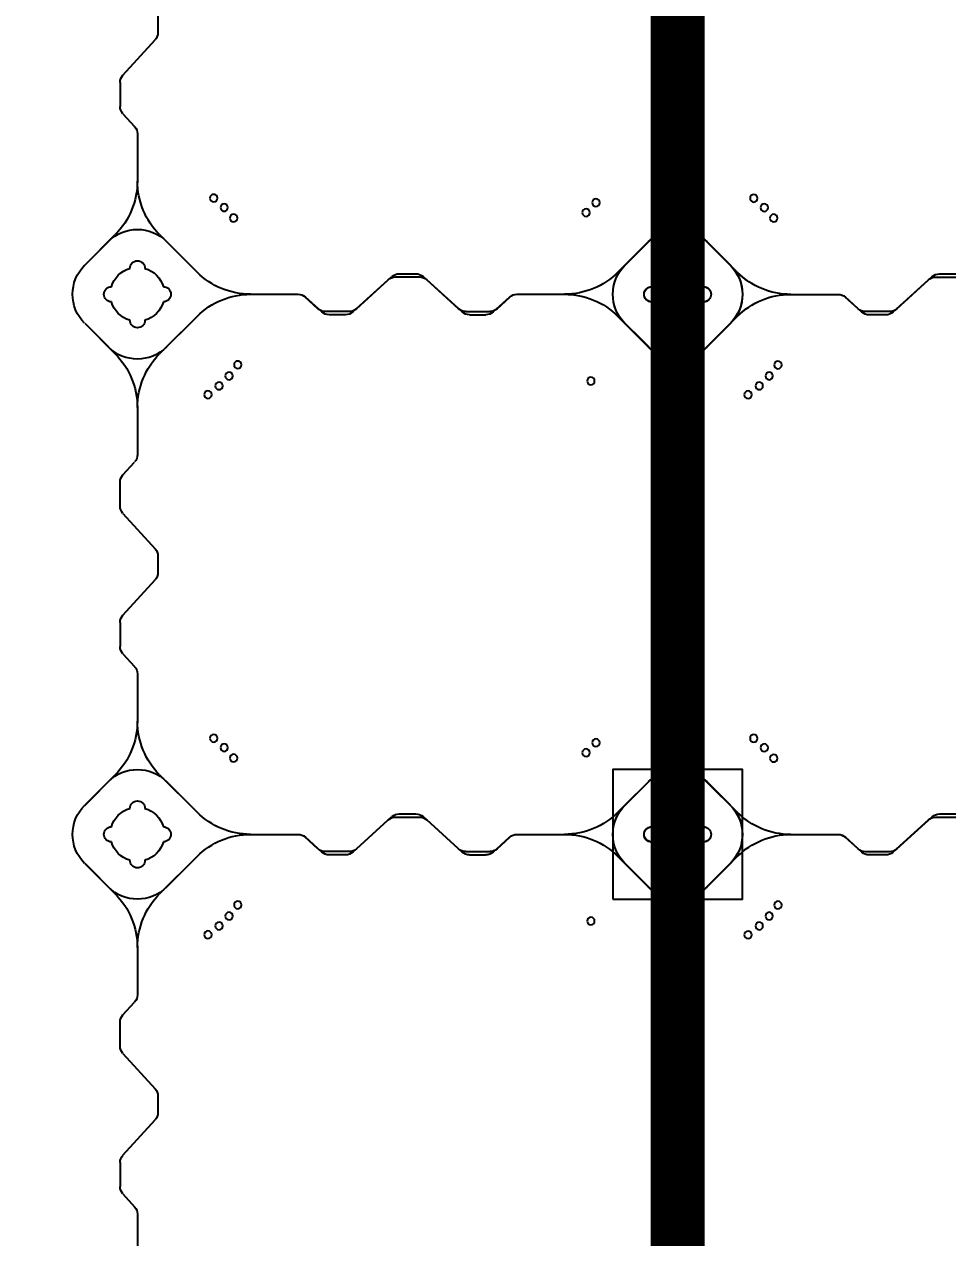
# Model space of a CAD drawing. Header units: millimetres. Extents: x -1612139 to -1260738, y 1141106 to 1536160.
# Drawn here: x -1313624 to -1312769, y 1264938 to 1266061 of the extents above; entities that cross this region are included whole.
import ezdxf

# ---------------------------------------------------------------- set-up
doc = ezdxf.new("R2010")
doc.units = ezdxf.units.MM
doc.header["$LTSCALE"] = 10
doc.layers.get('0').update_dxf_attribs({"linetype": 'CONTINUOUS'})
doc.layers.get('DEFPOINTS').update_dxf_attribs({"linetype": 'CONTINUOUS'})
doc.layers.add('W-FLOAT_BOWL浮筒', color=253, linetype='CONTINUOUS')
doc.styles.add('STANDARD_T3', font='simplex.shx', dxfattribs={"width": 0.7, "bigfont": 'gbcbig.shx'})
doc.dimstyles.new('W&&200', dxfattribs={"dimtxt": 700, "dimasz": 200, "dimexe": 500, "dimexo": 600, "dimgap": 200, "dimtad": 1, "dimdec": 0, "dimzin": 0, "dimdsep": 46, "dimtxsty": 'STANDARD_T3', "dimcen": 0.09, "dimclrd": 1, "dimclre": 1, "dimclrt": 7, "dimazin": 2, "dimtfac": 1, "dimtdec": 0, "dimtix": 1, "dimtmove": 2, "dimatfit": 3, "dimfxl": 100, "dimtolj": 1, "dimtzin": 0, "dimarcsym": 0})

# ---------------------------------------------------------------- blocks, each defined once
blk = doc.blocks.new('蓝色')
at = {"layer": 'W-FLOAT_BOWL浮筒', "color": 5}
for p, q in [((20006.3, -9148.4), (20006.3, -9104.2)), ((20006.3, -9148.2), (20006.3, -9104.2)), ((19989.9, -9170.3), (20003.7, -9155.1)), ((19992.9, -9166.8), (20003.7, -9154.9)), ((19987.3, -9192.3), (19987.3, -9177)), ((19990.3, -9195.8), (19990.3, -9173.5)), ((19989.9, -9199), (20019.7, -9231.8)), ((19992.9, -9202.5), (20022.7, -9235.3)), ((20022.3, -9260.8), (20022.3, -9238.5)), ((20025.3, -9257.3), (20025.3, -9242)), ((19989.9, -9300.3), (20019.7, -9267.5)), ((19992.9, -9296.8), (20022.7, -9264)), ((19987.3, -9307), (19987.3, -9322.3)), ((19990.3, -9303.5), (19990.3, -9325.8)), ((19989.9, -9329), (20003.7, -9344.2)), ((19992.9, -9332.5), (20003.7, -9344.4)), ((20006.3, -9394.9), (20006.3, -9350.9)), ((20006.3, -9394.9), (20006.3, -9351.1)), ((19951.1, -9479.1), (19985.8, -9444.4)), ((19957.5, -9472.8), (19985.8, -9444.5)), ((20061.6, -9479.1), (20026.8, -9444.4)), ((20055.2, -9472.8), (20026.8, -9444.5)), ((19979.5, -9450.8), (19951.2, -9479.1)), ((19957.5, -9472.7), (19979.4, -9450.8)), ((20033.2, -9450.8), (20055.2, -9472.7)), ((20033.2, -9450.8), (20061.5, -9479.1)), ((20199, -9480.6), (20183.7, -9480.6)), ((20173.5, -9486.2), (20161.6, -9497)), ((20177, -9483.2), (20161.8, -9497)), ((20202.5, -9483.6), (20180.2, -9483.6)), ((20205.7, -9483.2), (20238.5, -9513)), ((20209.2, -9486.2), (20242, -9516)), ((20110.9, -9499.6), (20155.1, -9499.6)), ((20110.9, -9499.6), (20154.9, -9499.6)), ((19985.8, -9554.9), (19951.1, -9520.1)), ((19979.5, -9548.4), (19951.2, -9520.1)), ((20026.8, -9554.9), (20061.6, -9520.1)), ((20033.2, -9548.4), (20061.5, -9520.1)), ((20245.2, -9515.6), (20267.5, -9515.6)), ((20248.7, -9518.6), (20264, -9518.6)), ((19979.4, -9548.4), (19957.5, -9526.5)), ((19957.5, -9526.5), (19985.8, -9554.8)), ((20055.2, -9526.5), (20026.8, -9554.8)), ((20055.2, -9526.5), (20033.2, -9548.4)), ((20006.3, -9648.4), (20006.3, -9604.2)), ((20006.3, -9648.2), (20006.3, -9604.2)), ((19989.9, -9670.3), (20003.7, -9655.1)), ((19992.9, -9666.8), (20003.7, -9654.9)), ((19987.3, -9692.3), (19987.3, -9677)), ((19990.3, -9695.8), (19990.3, -9673.5)), ((19989.9, -9699), (20019.7, -9731.8)), ((19992.9, -9702.5), (20022.7, -9735.3)), ((20022.3, -9760.8), (20022.3, -9738.5)), ((20025.3, -9757.3), (20025.3, -9742)), ((19989.9, -9800.3), (20019.7, -9767.5)), ((19992.9, -9796.8), (20022.7, -9764)), ((19987.3, -9807), (19987.3, -9822.3)), ((19990.3, -9803.5), (19990.3, -9825.8)), ((19989.9, -9829), (20003.7, -9844.2)), ((19992.9, -9832.5), (20003.7, -9844.4)), ((20006.3, -9894.9), (20006.3, -9850.9)), ((20006.3, -9894.9), (20006.3, -9851.1)), ((19951.1, -9979.1), (19985.8, -9944.4)), ((19979.5, -9950.8), (19951.2, -9979.1)), ((19957.5, -9972.8), (19985.8, -9944.5)), ((19957.5, -9972.7), (19979.4, -9950.8)), ((20061.6, -9979.1), (20026.8, -9944.4)), ((20055.2, -9972.8), (20026.8, -9944.5)), ((20033.2, -9950.8), (20055.2, -9972.7)), ((20033.2, -9950.8), (20061.5, -9979.1)), ((20173.5, -9986.2), (20161.6, -9997)), ((20177, -9983.2), (20161.8, -9997)), ((20202.5, -9983.6), (20180.2, -9983.6)), ((20199, -9980.6), (20183.7, -9980.6)), ((20205.7, -9983.2), (20238.5, -10013)), ((20209.2, -9986.2), (20242, -10016)), ((20110.9, -9999.6), (20155.1, -9999.6)), ((20110.9, -9999.6), (20154.9, -9999.6)), ((19985.8, -10054.9), (19951.1, -10020.1)), ((19979.5, -10048.4), (19951.2, -10020.1)), ((20026.8, -10054.9), (20061.6, -10020.1)), ((20033.2, -10048.4), (20061.5, -10020.1)), ((20245.2, -10015.6), (20267.5, -10015.6)), ((20248.7, -10018.6), (20264, -10018.6)), ((19979.4, -10048.4), (19957.5, -10026.5)), ((19957.5, -10026.5), (19985.8, -10054.8)), ((20055.2, -10026.5), (20026.8, -10054.8)), ((20055.2, -10026.5), (20033.2, -10048.4)), ((20006.3, -10148.4), (20006.3, -10104.2)), ((20006.3, -10148.2), (20006.3, -10104.2)), ((19989.9, -10170.3), (20003.7, -10155.1)), ((19992.9, -10166.8), (20003.7, -10154.9)), ((19987.3, -10192.3), (19987.3, -10177)), ((19990.3, -10195.8), (19990.3, -10173.5)), ((19989.9, -10199), (20019.7, -10231.8)), ((19992.9, -10202.5), (20022.7, -10235.3)), ((20022.3, -10260.8), (20022.3, -10238.5)), ((20025.3, -10257.3), (20025.3, -10242))]:
    blk.add_line(p, q, dxfattribs=at)
for centre in [(20071.6, -9406.7), (20081.9, -9414.9), (20091.1, -9424.1), (20099.2, -9434.3), (20095.3, -9570.2), (20086.6, -9579.9), (20076.9, -9588.6), (20071.6, -9906.7), (20081.9, -9914.9), (20091.1, -9924.1), (20099.2, -9934.3), (20086.6, -10079.9), (20095.3, -10070.2), (20076.9, -10088.6)]:
    blk.add_circle(centre, 3.5, dxfattribs=at)
for centre, radius, start, end in [((19996.3, -9148.2), 10, 317.7263, 0), ((19996.3, -9148.4), 10, 317.7263, 0), ((19997.3, -9177), 10, 137.7263, 180), ((20000.3, -9173.5), 10, 137.7263, 180), ((19997.3, -9192.3), 10, 180, 222.2737), ((20000.3, -9195.8), 10, 180, 222.2737), ((20012.3, -9238.5), 10, 0, 42.2737), ((20015.3, -9242), 10, 0, 42.2737), ((20012.3, -9260.8), 10, 317.7263, 0), ((20015.3, -9257.3), 10, 317.7263, 0), ((19997.3, -9307), 10, 137.7263, 180), ((20000.3, -9303.5), 10, 137.7263, 180), ((19997.3, -9322.3), 10, 180, 222.2737), ((20000.3, -9325.8), 10, 180, 222.2737), ((19996.3, -9350.9), 10, 0, 42.2737), ((19996.3, -9351.1), 10, 0, 42.2737), ((19936.3, -9394.9), 70, 315, 0), ((19936.3, -9395), 70, 315, 0), ((20076.3, -9394.9), 70, 180, 225), ((20076.3, -9395), 70, 180, 225), ((20006.3, -9477.7), 38, 45, 135), ((20006.4, -9477.7), 38, 45, 135), ((20006.3, -9475.6), 7, 0, 180), ((20006.3, -9475.6), 7, 0, 180), ((20006.3, -9475.6), 7, 0, 180), ((20006.3, -9475.6), 7, 0, 180), ((19984.4, -9499.6), 38, 135, 225), ((19984.4, -9499.7), 38, 135, 225), ((20006.3, -9499.6), 25, 106.2602, 163.7398), ((20006.3, -9499.6), 25, 106.2602, 163.7398), ((20006.3, -9499.6), 25, 106.2602, 163.7398), ((20006.3, -9499.6), 25, 106.2602, 163.7398), ((20006.3, -9499.6), 25, 16.2602, 73.7398), ((20006.3, -9499.6), 25, 16.2602, 73.7398), ((20006.3, -9499.6), 25, 16.2602, 73.7398), ((20006.3, -9499.6), 25, 16.2602, 73.7398), ((20028.3, -9499.6), 38, 315, 45), ((20028.3, -9499.7), 38, 315, 45), ((20111, -9429.6), 70, 225, 270), ((20111.1, -9429.6), 70, 225, 270), ((20183.7, -9490.6), 10, 90, 132.2737), ((20199, -9490.6), 10, 47.7263, 90), ((20180.2, -9493.6), 10, 90, 132.2737), ((20202.5, -9493.6), 10, 47.7263, 90), ((19982.3, -9499.6), 7, 90, 270), ((19982.3, -9499.6), 7, 90, 270), ((19982.3, -9499.6), 7, 90, 270), ((19982.3, -9499.6), 7, 90, 270), ((20030.3, -9499.6), 7, 270, 90), ((20030.3, -9499.6), 7, 270, 90), ((20030.3, -9499.6), 7, 270, 90), ((20030.3, -9499.6), 7, 270, 90), ((20111, -9569.6), 70, 90, 135), ((20111.1, -9569.6), 70, 90, 135), ((20154.9, -9489.6), 10, 270, 312.2737), ((20155.1, -9489.6), 10, 270, 312.2737), ((20006.3, -9499.6), 25, 196.2602, 253.7398), ((20006.3, -9499.6), 25, 196.2602, 253.7398), ((20006.3, -9499.6), 25, 196.2602, 253.7398), ((20006.3, -9499.6), 25, 196.2602, 253.7398), ((20006.3, -9499.6), 25, 286.2602, 343.7398), ((20006.3, -9499.6), 25, 286.2602, 343.7398), ((20006.3, -9499.6), 25, 286.2602, 343.7398), ((20006.3, -9499.6), 25, 286.2602, 343.7398), ((20245.2, -9505.6), 10, 227.7263, 270), ((20006.3, -9523.6), 7, 180, 0), ((20006.3, -9523.6), 7, 180, 0), ((20006.3, -9523.6), 7, 180, 0), ((20006.3, -9523.6), 7, 180, 0), ((20248.7, -9508.6), 10, 227.7263, 270), ((20006.3, -9521.6), 38, 225, 315), ((20006.4, -9521.6), 38, 225, 315), ((19936.3, -9604.3), 70, 0, 45), ((19936.3, -9604.3), 70, 0, 45), ((20076.3, -9604.3), 70, 135, 180), ((20076.3, -9604.3), 70, 135, 180), ((19996.3, -9648.2), 10, 317.7263, 0), ((19996.3, -9648.4), 10, 317.7263, 0), ((19997.3, -9677), 10, 137.7263, 180), ((20000.3, -9673.5), 10, 137.7263, 180), ((19997.3, -9692.3), 10, 180, 222.2737), ((20000.3, -9695.8), 10, 180, 222.2737), ((20012.3, -9738.5), 10, 0, 42.2737), ((20015.3, -9742), 10, 0, 42.2737), ((20012.3, -9760.8), 10, 317.7263, 0), ((20015.3, -9757.3), 10, 317.7263, 0), ((19997.3, -9807), 10, 137.7263, 180), ((20000.3, -9803.5), 10, 137.7263, 180), ((19997.3, -9822.3), 10, 180, 222.2737), ((20000.3, -9825.8), 10, 180, 222.2737), ((19996.3, -9850.9), 10, 0, 42.2737), ((19996.3, -9851.1), 10, 0, 42.2737), ((19936.3, -9894.9), 70, 315, 0), ((19936.3, -9895), 70, 315, 0), ((20076.3, -9894.9), 70, 180, 225), ((20076.3, -9895), 70, 180, 225), ((20006.3, -9977.7), 38, 45, 135), ((20006.4, -9977.7), 38, 45, 135), ((19984.4, -9999.6), 38, 135, 225), ((19984.4, -9999.7), 38, 135, 225), ((20006.3, -9975.6), 7, 0, 180), ((20006.3, -9975.6), 7, 0, 180), ((20006.3, -9975.6), 7, 0, 180), ((20006.3, -9975.6), 7, 0, 180), ((20028.3, -9999.6), 38, 315, 45), ((20028.3, -9999.7), 38, 315, 45), ((20006.3, -9999.6), 25, 106.2602, 163.7398), ((20006.3, -9999.6), 25, 106.2602, 163.7398), ((20006.3, -9999.6), 25, 106.2602, 163.7398), ((20006.3, -9999.6), 25, 106.2602, 163.7398), ((20006.3, -9999.6), 25, 16.2602, 73.7398), ((20006.3, -9999.6), 25, 16.2602, 73.7398), ((20006.3, -9999.6), 25, 16.2602, 73.7398), ((20006.3, -9999.6), 25, 16.2602, 73.7398), ((20111, -9929.6), 70, 225, 270), ((20111.1, -9929.6), 70, 225, 270), ((20180.2, -9993.6), 10, 90, 132.2737), ((20183.7, -9990.6), 10, 90, 132.2737), ((20199, -9990.6), 10, 47.7263, 90), ((20202.5, -9993.6), 10, 47.7263, 90), ((19982.3, -9999.6), 7, 90, 270), ((19982.3, -9999.6), 7, 90, 270), ((19982.3, -9999.6), 7, 90, 270), ((19982.3, -9999.6), 7, 90, 270), ((20030.3, -9999.6), 7, 270, 90), ((20030.3, -9999.6), 7, 270, 90), ((20030.3, -9999.6), 7, 270, 90), ((20030.3, -9999.6), 7, 270, 90), ((20154.9, -9989.6), 10, 270, 312.2737), ((20155.1, -9989.6), 10, 270, 312.2737), ((20006.3, -9999.6), 25, 196.2602, 253.7398), ((20006.3, -9999.6), 25, 196.2602, 253.7398), ((20006.3, -9999.6), 25, 196.2602, 253.7398), ((20006.3, -9999.6), 25, 196.2602, 253.7398), ((20006.3, -9999.6), 25, 286.2602, 343.7398), ((20006.3, -9999.6), 25, 286.2602, 343.7398), ((20006.3, -9999.6), 25, 286.2602, 343.7398), ((20006.3, -9999.6), 25, 286.2602, 343.7398), ((20111, -10069.6), 70, 90, 135), ((20111.1, -10069.6), 70, 90, 135), ((20245.2, -10005.6), 10, 227.7263, 270), ((20248.7, -10008.6), 10, 227.7263, 270), ((20006.3, -10023.6), 7, 180, 0), ((20006.3, -10023.6), 7, 180, 0), ((20006.3, -10023.6), 7, 180, 0), ((20006.3, -10023.6), 7, 180, 0), ((20006.3, -10021.6), 38, 225, 315), ((20006.4, -10021.6), 38, 225, 315), ((19936.3, -10104.3), 70, 0, 45), ((19936.3, -10104.3), 70, 0, 45), ((20076.3, -10104.3), 70, 135, 180), ((20076.3, -10104.3), 70, 135, 180), ((19996.3, -10148.2), 10, 317.7263, 0), ((19996.3, -10148.4), 10, 317.7263, 0), ((19997.3, -10177), 10, 137.7263, 180), ((20000.3, -10173.5), 10, 137.7263, 180), ((19997.3, -10192.3), 10, 180, 222.2737), ((20000.3, -10195.8), 10, 180, 222.2737), ((20012.3, -10238.5), 10, 0, 42.2737), ((20015.3, -10242), 10, 0, 42.2737)]:
    blk.add_arc(centre, radius, start, end, dxfattribs=at)
blk = doc.blocks.new('橙色')
at = {"layer": 'W-FLOAT_BOWL浮筒', "color": 30}
for p, q in [((20000, -8648.5), (20000, -8604.6)), ((20500, -8648.7), (20500, -8604.6)), ((19986.6, -8667.1), (19997.4, -8655.3)), ((20483.6, -8670.6), (20497.4, -8655.5)), ((19984, -8696.1), (19984, -8673.9)), ((20481, -8692.6), (20481, -8677.4)), ((19986.6, -8702.9), (20016.4, -8735.6)), ((20483.6, -8699.4), (20513.4, -8732.1)), ((20516, -8761.1), (20516, -8738.9)), ((20019, -8757.6), (20019, -8742.4)), ((19986.6, -8797.1), (20016.4, -8764.4)), ((20483.6, -8800.6), (20513.4, -8767.9)), ((19984, -8803.9), (19984, -8826.1)), ((20481, -8807.4), (20481, -8822.6)), ((20483.6, -8829.4), (20497.4, -8844.5)), ((19986.6, -8832.9), (19997.4, -8844.7)), ((20000, -8895.3), (20000, -8851.5)), ((20500, -8895.3), (20500, -8851.3)), ((19951.2, -8973.2), (19979.5, -8944.8)), ((19951.2, -8973.1), (19973.1, -8951.2)), ((20055.2, -8979.5), (20020.5, -8944.8)), ((20026.8, -8951.2), (20055.2, -8979.5)), ((20444.8, -8979.5), (20479.5, -8944.8)), ((20473.2, -8951.2), (20444.8, -8979.5)), ((20548.8, -8973.2), (20520.5, -8944.8)), ((20526.9, -8951.2), (20548.8, -8973.1)), ((20167.1, -8986.6), (20155.3, -8997.4)), ((20170.6, -8983.6), (20155.5, -8997.4)), ((20196.1, -8984), (20173.9, -8984)), ((20192.6, -8981), (20177.4, -8981)), ((20199.4, -8983.6), (20232.1, -9013.4)), ((20202.9, -8986.6), (20235.6, -9016.4)), ((20297.1, -8986.6), (20264.4, -9016.4)), ((20300.6, -8983.6), (20267.9, -9013.4)), ((20303.9, -8984), (20326.1, -8984)), ((20307.4, -8981), (20322.6, -8981)), ((20329.4, -8983.6), (20344.5, -8997.4)), ((20332.9, -8986.6), (20344.7, -8997.4)), ((20104.6, -9000), (20148.7, -9000)), ((20104.6, -9000), (20148.5, -9000)), ((20351.3, -9000), (20395.3, -9000)), ((20351.5, -9000), (20395.3, -9000)), ((20020.5, -9055.2), (20055.2, -9020.5)), ((20026.8, -9048.8), (20055.2, -9020.5)), ((20238.9, -9016), (20261.1, -9016)), ((20242.4, -9019), (20257.6, -9019)), ((20473.2, -9048.8), (20444.8, -9020.5)), ((20479.5, -9055.2), (20444.8, -9020.5)), ((19951.2, -9026.8), (19979.5, -9055.2)), ((19973.1, -9048.8), (19951.2, -9026.9)), ((20548.8, -9026.8), (20520.5, -9055.2)), ((20548.8, -9026.9), (20526.9, -9048.8)), ((20000, -9148.5), (20000, -9104.6)), ((20500, -9148.7), (20500, -9104.6)), ((19986.6, -9167.1), (19997.4, -9155.3)), ((20483.6, -9170.6), (20497.4, -9155.5)), ((19984, -9196.1), (19984, -9173.9)), ((20481, -9192.6), (20481, -9177.4)), ((20483.6, -9199.4), (20513.4, -9232.1)), ((19986.6, -9202.9), (20016.4, -9235.6)), ((20019, -9257.6), (20019, -9242.4)), ((20516, -9261.1), (20516, -9238.9)), ((19986.6, -9297.1), (20016.4, -9264.4)), ((20483.6, -9300.6), (20513.4, -9267.9)), ((19984, -9303.9), (19984, -9326.1)), ((20481, -9307.4), (20481, -9322.6)), ((19986.6, -9332.9), (19997.4, -9344.7)), ((20483.6, -9329.4), (20497.4, -9344.5)), ((20000, -9395.3), (20000, -9351.5)), ((20500, -9395.3), (20500, -9351.3)), ((19951.2, -9473.2), (19979.5, -9444.8)), ((20055.2, -9479.5), (20020.5, -9444.8)), ((20444.8, -9479.5), (20479.5, -9444.8)), ((20548.8, -9473.2), (20520.5, -9444.8)), ((19951.2, -9473.1), (19973.1, -9451.2)), ((20026.8, -9451.2), (20055.2, -9479.5)), ((20473.2, -9451.2), (20444.8, -9479.5)), ((20526.9, -9451.2), (20548.8, -9473.1)), ((20192.6, -9481), (20177.4, -9481)), ((20307.4, -9481), (20322.6, -9481)), ((20167.1, -9486.6), (20155.3, -9497.4)), ((20170.6, -9483.6), (20155.5, -9497.4)), ((20196.1, -9484), (20173.9, -9484)), ((20199.4, -9483.6), (20232.1, -9513.4)), ((20202.9, -9486.6), (20235.6, -9516.4)), ((20297.1, -9486.6), (20264.4, -9516.4)), ((20300.6, -9483.6), (20267.9, -9513.4)), ((20303.9, -9484), (20326.1, -9484)), ((20329.4, -9483.6), (20344.5, -9497.4)), ((20332.9, -9486.6), (20344.7, -9497.4)), ((20104.6, -9500), (20148.7, -9500)), ((20104.6, -9500), (20148.5, -9500)), ((20351.3, -9500), (20395.3, -9500)), ((20351.5, -9500), (20395.3, -9500)), ((20020.5, -9555.2), (20055.2, -9520.5)), ((20026.8, -9548.8), (20055.2, -9520.5)), ((20238.9, -9516), (20261.1, -9516)), ((20242.4, -9519), (20257.6, -9519)), ((20473.2, -9548.8), (20444.8, -9520.5)), ((20479.5, -9555.2), (20444.8, -9520.5)), ((19951.2, -9526.8), (19979.5, -9555.2)), ((19973.1, -9548.8), (19951.2, -9526.9)), ((20548.8, -9526.8), (20520.5, -9555.2)), ((20548.8, -9526.9), (20526.9, -9548.8)), ((20000, -9648.5), (20000, -9604.6)), ((20500, -9648.7), (20500, -9604.6)), ((19986.6, -9667.1), (19997.4, -9655.3)), ((20483.6, -9670.6), (20497.4, -9655.5)), ((19984, -9696.1), (19984, -9673.9)), ((20481, -9692.6), (20481, -9677.4)), ((19986.6, -9702.9), (20016.4, -9735.6)), ((20483.6, -9699.4), (20513.4, -9732.1)), ((20516, -9761.1), (20516, -9738.9)), ((20019, -9757.6), (20019, -9742.4))]:
    blk.add_line(p, q, dxfattribs=at)
for centre in [(20065.3, -8907.1), (20075.6, -8915.2), (20419.7, -8919.7), (20084.8, -8924.4), (20092.9, -8934.7), (20080.3, -9080.3), (20089, -9070.6), (20415.2, -9075.6), (20070.6, -9089), (20424.4, -9084.8), (20065.3, -9407.1), (20075.6, -9415.2), (20084.8, -9424.4), (20419.7, -9419.7), (20092.9, -9434.7), (20089, -9570.6), (20080.3, -9580.3), (20415.2, -9575.6), (20424.4, -9584.8), (20070.6, -9589)]:
    blk.add_circle(centre, 3.5, dxfattribs=at)
for centre, radius, start, end in [((19990, -8648.5), 10, 317.7263, 0), ((20490, -8648.7), 10, 317.7263, 0), ((19994, -8673.9), 10, 137.7263, 180), ((20491, -8677.4), 10, 137.7263, 180), ((20491, -8692.6), 10, 180, 222.2737), ((19994, -8696.1), 10, 180, 222.2737), ((20009, -8742.4), 10, 0, 42.2737), ((20506, -8738.9), 10, 0, 42.2737), ((20009, -8757.6), 10, 317.7263, 0), ((20506, -8761.1), 10, 317.7263, 0), ((19994, -8803.9), 10, 137.7263, 180), ((20491, -8807.4), 10, 137.7263, 180), ((19994, -8826.1), 10, 180, 222.2737), ((20491, -8822.6), 10, 180, 222.2737), ((19990, -8851.5), 10, 0, 42.2737), ((20490, -8851.3), 10, 0, 42.2737), ((19930, -8895.3), 70, 315, 0), ((20070, -8895.3), 70, 180, 225), ((20430, -8895.3), 70, 315, 0), ((20570, -8895.3), 70, 180, 225), ((20000, -8978), 38, 45, 135), ((20500, -8978), 38, 45, 135), ((19978, -9000), 38, 135, 225), ((19978, -9000), 38, 135, 225), ((20000, -8976), 7, 0, 180), ((20000, -8976), 7, 0, 180), ((20500, -8976), 7, 0, 180), ((20500, -8976), 7, 0, 180), ((20522, -9000), 38, 315, 45), ((20522, -9000), 38, 315, 45), ((20000, -9000), 25, 106.2602, 163.7398), ((20000, -9000), 25, 106.2602, 163.7398), ((20000, -9000), 25, 16.2602, 73.7398), ((20000, -9000), 25, 16.2602, 73.7398), ((20104.7, -8930), 70, 225, 270), ((20104.7, -8930), 70, 225, 270), ((20173.9, -8994), 10, 90, 132.2737), ((20177.4, -8991), 10, 90, 132.2737), ((20192.6, -8991), 10, 47.7263, 90), ((20196.1, -8994), 10, 47.7263, 90), ((20303.9, -8994), 10, 90, 132.2737), ((20307.4, -8991), 10, 90, 132.2737), ((20322.6, -8991), 10, 47.7263, 90), ((20326.1, -8994), 10, 47.7263, 90), ((20395.3, -8930), 70, 270, 315), ((20395.3, -8930), 70, 270, 315), ((20500, -9000), 25, 106.2602, 163.7398), ((20500, -9000), 25, 106.2602, 163.7398), ((20500, -9000), 25, 16.2602, 73.7398), ((20500, -9000), 25, 16.2602, 73.7398), ((19976, -9000), 7, 90, 270), ((19976, -9000), 7, 90, 270), ((20024, -9000), 7, 270, 90), ((20024, -9000), 7, 270, 90), ((20148.5, -8990), 10, 270, 312.2737), ((20148.7, -8990), 10, 270, 312.2737), ((20351.3, -8990), 10, 227.7263, 270), ((20351.5, -8990), 10, 227.7263, 270), ((20476, -9000), 7, 90, 270), ((20476, -9000), 7, 90, 270), ((20524, -9000), 7, 270, 90), ((20524, -9000), 7, 270, 90), ((20000, -9000), 25, 196.2602, 253.7398), ((20000, -9000), 25, 196.2602, 253.7398), ((20000, -9000), 25, 286.2602, 343.7398), ((20000, -9000), 25, 286.2602, 343.7398), ((20104.7, -9070), 70, 90, 135), ((20104.7, -9070), 70, 90, 135), ((20395.3, -9070), 70, 45, 90), ((20395.3, -9070), 70, 45, 90), ((20500, -9000), 25, 196.2602, 253.7398), ((20500, -9000), 25, 196.2602, 253.7398), ((20500, -9000), 25, 286.2602, 343.7398), ((20500, -9000), 25, 286.2602, 343.7398), ((20238.9, -9006), 10, 227.7263, 270), ((20242.4, -9009), 10, 227.7263, 270), ((20257.6, -9009), 10, 270, 312.2737), ((20261.1, -9006), 10, 270, 312.2737), ((20000, -9024), 7, 180, 0), ((20000, -9024), 7, 180, 0), ((20500, -9024), 7, 180, 0), ((20500, -9024), 7, 180, 0), ((20000, -9022), 38, 225, 315), ((20500, -9022), 38, 225, 315), ((19930, -9104.7), 70, 0, 45), ((20070, -9104.7), 70, 135, 180), ((20430, -9104.7), 70, 0, 45), ((20570, -9104.7), 70, 135, 180), ((19990, -9148.5), 10, 317.7263, 0), ((20490, -9148.7), 10, 317.7263, 0), ((19994, -9173.9), 10, 137.7263, 180), ((20491, -9177.4), 10, 137.7263, 180), ((19994, -9196.1), 10, 180, 222.2737), ((20491, -9192.6), 10, 180, 222.2737), ((20506, -9238.9), 10, 0, 42.2737), ((20009, -9242.4), 10, 0, 42.2737), ((20009, -9257.6), 10, 317.7263, 0), ((20506, -9261.1), 10, 317.7263, 0), ((19994, -9303.9), 10, 137.7263, 180), ((20491, -9307.4), 10, 137.7263, 180), ((20491, -9322.6), 10, 180, 222.2737), ((19994, -9326.1), 10, 180, 222.2737), ((19990, -9351.5), 10, 0, 42.2737), ((20490, -9351.3), 10, 0, 42.2737), ((19930, -9395.3), 70, 315, 0), ((20070, -9395.3), 70, 180, 225), ((20430, -9395.3), 70, 315, 0), ((20570, -9395.3), 70, 180, 225), ((20000, -9478), 38, 45, 135), ((20500, -9478), 38, 45, 135), ((20000, -9476), 7, 0, 180), ((20000, -9476), 7, 0, 180), ((20500, -9476), 7, 0, 180), ((20500, -9476), 7, 0, 180), ((19978, -9500), 38, 135, 225), ((19978, -9500), 38, 135, 225), ((20000, -9500), 25, 106.2602, 163.7398), ((20000, -9500), 25, 106.2602, 163.7398), ((20000, -9500), 25, 16.2602, 73.7398), ((20000, -9500), 25, 16.2602, 73.7398), ((20104.7, -9430), 70, 225, 270), ((20104.7, -9430), 70, 225, 270), ((20177.4, -9491), 10, 90, 132.2737), ((20192.6, -9491), 10, 47.7263, 90), ((20307.4, -9491), 10, 90, 132.2737), ((20322.6, -9491), 10, 47.7263, 90), ((20395.3, -9430), 70, 270, 315), ((20395.3, -9430), 70, 270, 315), ((20500, -9500), 25, 106.2602, 163.7398), ((20500, -9500), 25, 106.2602, 163.7398), ((20500, -9500), 25, 16.2602, 73.7398), ((20500, -9500), 25, 16.2602, 73.7398), ((20522, -9500), 38, 315, 45), ((20522, -9500), 38, 315, 45), ((20173.9, -9494), 10, 90, 132.2737), ((20196.1, -9494), 10, 47.7263, 90), ((20303.9, -9494), 10, 90, 132.2737), ((20326.1, -9494), 10, 47.7263, 90), ((19976, -9500), 7, 90, 270), ((19976, -9500), 7, 90, 270), ((20024, -9500), 7, 270, 90), ((20024, -9500), 7, 270, 90), ((20104.7, -9570), 70, 90, 135), ((20104.7, -9570), 70, 90, 135), ((20148.5, -9490), 10, 270, 312.2737), ((20148.7, -9490), 10, 270, 312.2737), ((20351.3, -9490), 10, 227.7263, 270), ((20351.5, -9490), 10, 227.7263, 270), ((20395.3, -9570), 70, 45, 90), ((20395.3, -9570), 70, 45, 90), ((20476, -9500), 7, 90, 270), ((20476, -9500), 7, 90, 270), ((20524, -9500), 7, 270, 90), ((20524, -9500), 7, 270, 90), ((20000, -9500), 25, 196.2602, 253.7398), ((20000, -9500), 25, 196.2602, 253.7398), ((20000, -9500), 25, 286.2602, 343.7398), ((20000, -9500), 25, 286.2602, 343.7398), ((20238.9, -9506), 10, 227.7263, 270), ((20261.1, -9506), 10, 270, 312.2737), ((20500, -9500), 25, 196.2602, 253.7398), ((20500, -9500), 25, 196.2602, 253.7398), ((20500, -9500), 25, 286.2602, 343.7398), ((20500, -9500), 25, 286.2602, 343.7398), ((20000, -9524), 7, 180, 0), ((20000, -9524), 7, 180, 0), ((20242.4, -9509), 10, 227.7263, 270), ((20257.6, -9509), 10, 270, 312.2737), ((20500, -9524), 7, 180, 0), ((20500, -9524), 7, 180, 0), ((20000, -9522), 38, 225, 315), ((19930, -9604.7), 70, 0, 45), ((20070, -9604.7), 70, 135, 180), ((20500, -9522), 38, 225, 315), ((20430, -9604.7), 70, 0, 45), ((20570, -9604.7), 70, 135, 180), ((19990, -9648.5), 10, 317.7263, 0), ((20490, -9648.7), 10, 317.7263, 0), ((19994, -9673.9), 10, 137.7263, 180), ((20491, -9677.4), 10, 137.7263, 180), ((20491, -9692.6), 10, 180, 222.2737), ((19994, -9696.1), 10, 180, 222.2737), ((20009, -9742.4), 10, 0, 42.2737), ((20506, -9738.9), 10, 0, 42.2737)]:
    blk.add_arc(centre, radius, start, end, dxfattribs=at)
blk = doc.blocks.new('*D183')
at = {"color": 1, "lineweight": -2, "transparency": 16777216}
for p, q in [((-1333518.8, 1271320.9), (-1333518.8, 1271920.9)), ((-1311518.8, 1271320.9), (-1311518.8, 1271920.9)), ((-1333318.8, 1271420.9), (-1311718.8, 1271420.9))]:
    blk.add_line(p, q, dxfattribs=at)
at = {"color": 1, "transparency": 16777216}
for points in [[(-1333318.8, 1271454.3), (-1333318.8, 1271387.6), (-1333518.8, 1271420.9)], [(-1311718.8, 1271454.3), (-1311718.8, 1271387.6), (-1311518.8, 1271420.9)]]:
    blk.add_solid(points, dxfattribs=at)
at = {"layer": 'DEFPOINTS', "color": 0, "transparency": 16777216}
for p in [(-1311518.8, 1271420.9), (-1333518.8, 1256311.5), (-1311518.8, 1253811.5)]:
    blk.add_point(p, dxfattribs=at)
at = {"color": 7, "transparency": 16777216, "insert": (-1321828.2, 1271970.9), "char_height": 700, "attachment_point": 5, "style": 'STANDARD_T3'}
blk.add_mtext('\\A1;22000', dxfattribs=at)
blk = doc.blocks.new('LGZ')
at = {"color": 6}
blk.add_lwpolyline([(-60, -60), (60, -60), (60, 60), (-60, 60)], close=True, dxfattribs=at)

msp = doc.modelspace()

# ---------------------------------------------------------------- linework, layer by layer
at = {"color": 6, "const_width": 50}
msp.add_lwpolyline([(-1333018.8, 1255811.5), (-1324018.8, 1255811.5), (-1324018.8, 1267811.5), (-1323018.8, 1267811.5), (-1323018.8, 1255811.5), (-1313018.8, 1255811.5), (-1313018.8, 1267811.5), (-1312018.8, 1267811.5), (-1312018.8, 1253811.5)], dxfattribs=at)

# ---------------------------------------------------------------- block references
at = {"xscale": -1, "rotation": 180}
for name, p in [('橙色', (-1333518.8, 1256311.5)), ('蓝色', (-1333025.2, 1255811.8))]:
    msp.add_blockref(name, p, dxfattribs=at)
msp.add_blockref('LGZ', (-1313018.8, 1265311.5))

# ---------------------------------------------------------------- dimensions: what is measured, and where the dimension line sits
dim = msp.add_linear_dim(base=(-1311518.8, 1271420.9), p1=(-1333518.8, 1256311.5), p2=(-1311518.8, 1253811.5), dimstyle='W&&200', override={"dimfxlon": 1})
dim.commit()
dim.dimension.update_dxf_attribs({"geometry": '*D183', "text_midpoint": (-1321828.2, 1271970.9), "dimtype": 160})

doc.saveas('drawing.dxf')
